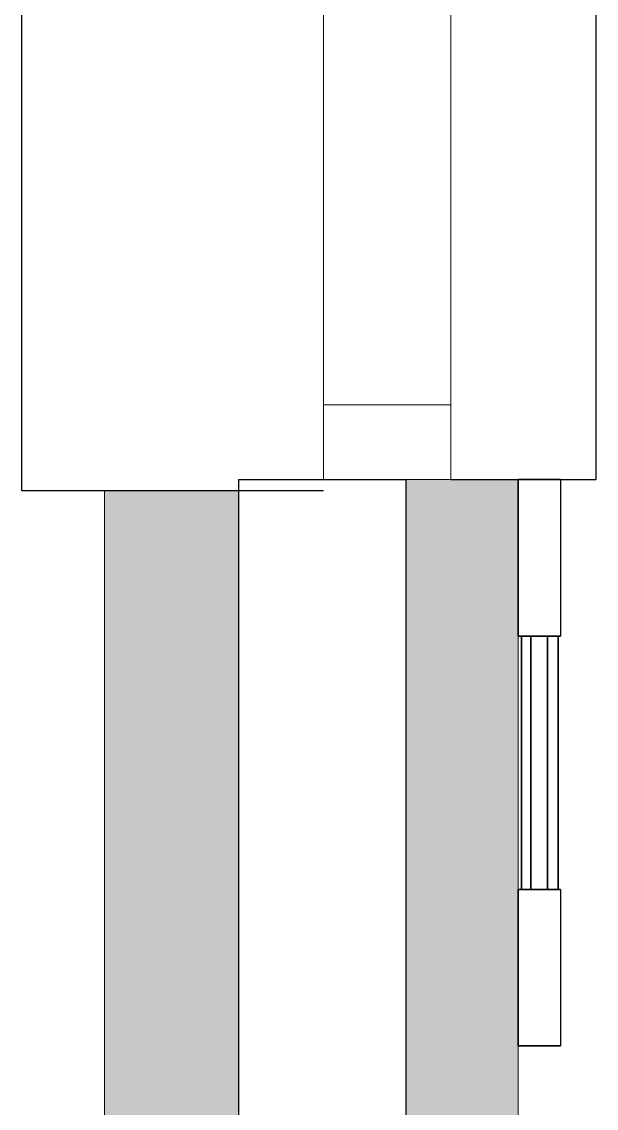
# Model space of a CAD drawing. Header units: millimetres. Extents: x 0 to 59350, y 0 to 29700.
# Drawn here: x 18443.5 to 18700.5, y 7911.7 to 8398.1 of the extents above; entities that cross this region are included whole.
import ezdxf

# ---------------------------------------------------------------- set-up
doc = ezdxf.new("R2010")
doc.units = ezdxf.units.MM
doc.linetypes.add('PUNKT2_S9', pattern=[1, 0, -1])
doc.layers.add('Standard', color=7, linetype='Continuous', lineweight=25)

msp = doc.modelspace()

# ---------------------------------------------------------------- hatches: boundary and pattern name
at = {"layer": 'Standard', "linetype": 'PUNKT2_S9', "lineweight": 18}
h = msp.add_hatch(color=59, dxfattribs=at)
h.paths.add_polyline_path([(18665.49, 11333.12), (18665.49, 14538.12), (18615.49, 14488.12), (18615.49, 11333.12)])
h.paths.add_polyline_path([(18665.49, 7538.12), (18665.49, 8193.12), (18615.49, 8193.12), (18615.49, 7588.12)])
h.paths.add_polyline_path([(18615.49, 10778.12), (18615.49, 8748.12), (18665.49, 8748.12), (18665.49, 10778.12)])
h = msp.add_hatch(color=9, dxfattribs=at)
h.paths.add_polyline_path([(18540.49, 11338.12), (18540.49, 14413.12), (18480.49, 14353.12), (18480.49, 11338.12)])
h.paths.add_polyline_path([(18540.49, 8753.12), (18540.49, 10773.12), (18480.49, 10773.12), (18480.49, 8753.12)])
h.paths.add_polyline_path([(18540.49, 7663.12), (18540.49, 8188.12), (18480.49, 8188.12), (18480.49, 7723.12)])

# ---------------------------------------------------------------- linework, layer by layer
at = {"layer": 'Standard', "color": 51, "linetype": 'Continuous', "lineweight": -3}
for p, q in [((18443.49, 8188.12), (18443.49, 8753.12)), ((18540.49, 8193.12), (18578.49, 8193.12)), ((18540.49, 8193.12), (18540.49, 8188.12)), ((18578.49, 8193.12), (18597.99, 8193.12)), ((18480.49, 8188.12), (18443.49, 8188.12)), ((18578.49, 8188.12), (18480.49, 8188.12)), ((18540.49, 8188.12), (18540.49, 7663.12))]:
    msp.add_line(p, q, dxfattribs=at)
at = {"layer": 'Standard', "color": 2, "linetype": 'Continuous', "lineweight": 18}
for p, q in [((18578.49, 8193.12), (18578.49, 8748.12)), ((18635.49, 8193.12), (18635.49, 8748.12)), ((18635.49, 8226.62), (18578.49, 8226.62)), ((18578.49, 8226.62), (18578.49, 8193.12)), ((18635.49, 8193.12), (18635.49, 8226.62)), ((18578.49, 8193.12), (18635.49, 8193.12))]:
    msp.add_line(p, q, dxfattribs=at)
at = {"layer": 'Standard', "color": 117, "linetype": 'Continuous', "lineweight": -3}
for p, q in [((18700.49, 8193.12), (18700.49, 8748.12)), ((18635.49, 8193.12), (18700.49, 8193.12))]:
    msp.add_line(p, q, dxfattribs=at)
at = {"layer": 'Standard', "color": 7, "linetype": 'Continuous', "lineweight": -3}
for p in [(18597.99, 8193.12), (18615.49, 7588.12)]:
    msp.add_line(p, (18615.49, 8193.12), dxfattribs=at)
at = {"layer": 'Standard', "color": 36, "linetype": 'Continuous', "lineweight": 18}
for p, q in [((18615.49, 8193.12), (18635.49, 8193.12)), ((18615.49, 8193.12), (18615.49, 7588.12)), ((18635.49, 8193.12), (18665.49, 8193.12)), ((18665.49, 7648.12), (18665.49, 8193.12))]:
    msp.add_line(p, q, dxfattribs=at)
at = {"layer": 'Standard', "color": 16, "linetype": 'Continuous', "lineweight": -3}
for p, q in [((18665.49, 8193.12), (18684.49, 8193.12)), ((18684.49, 8193.12), (18665.49, 8193.12)), ((18665.49, 8123.12), (18665.49, 8193.12)), ((18665.49, 8193.12), (18665.49, 8123.12)), ((18684.49, 8193.12), (18684.49, 8123.12)), ((18684.49, 8193.12), (18684.49, 8123.12)), ((18684.49, 8123.12), (18665.49, 8123.12)), ((18665.49, 8123.12), (18684.49, 8123.12)), ((18683.49, 8123.12), (18666.99, 8123.12)), ((18666.99, 8123.12), (18666.99, 8009.62)), ((18666.99, 8009.62), (18666.99, 8123.12)), ((18666.99, 8123.12), (18683.49, 8123.12)), ((18683.49, 8123.12), (18666.99, 8123.12)), ((18666.99, 8123.12), (18666.99, 8009.62)), ((18666.99, 8009.62), (18666.99, 8123.12)), ((18666.99, 8123.12), (18683.49, 8123.12)), ((18683.49, 8009.62), (18683.49, 8123.12)), ((18683.49, 8123.12), (18683.49, 8009.62)), ((18683.49, 8009.62), (18683.49, 8123.12)), ((18683.49, 8123.12), (18683.49, 8009.62)), ((18665.49, 8009.62), (18684.49, 8009.62)), ((18684.49, 8009.62), (18665.49, 8009.62)), ((18665.49, 7939.62), (18665.49, 8009.62)), ((18665.49, 8009.62), (18665.49, 7939.62)), ((18666.99, 8009.62), (18683.49, 8009.62)), ((18683.49, 8009.62), (18666.99, 8009.62)), ((18666.99, 8009.62), (18683.49, 8009.62)), ((18683.49, 8009.62), (18666.99, 8009.62)), ((18684.49, 8009.62), (18684.49, 7939.62)), ((18684.49, 8009.62), (18684.49, 7939.62)), ((18684.49, 7939.62), (18665.49, 7939.62)), ((18665.49, 7939.62), (18684.49, 7939.62))]:
    msp.add_line(p, q, dxfattribs=at)
at = {"layer": 'Standard', "color": 253, "linetype": 'Continuous', "lineweight": 18}
for p, q in [((18480.49, 8188.12), (18480.49, 7723.12)), ((18480.49, 8188.12), (18540.49, 8188.12)), ((18540.49, 7663.12), (18540.49, 8188.12))]:
    msp.add_line(p, q, dxfattribs=at)
at = {"layer": 'Standard', "color": 14, "linetype": 'Continuous', "lineweight": -3}
for p, q in [((18671.24, 8009.62), (18671.24, 8123.12)), ((18671.24, 8123.12), (18671.24, 8009.62)), ((18678.74, 8123.12), (18671.24, 8123.12)), ((18671.24, 8123.12), (18678.74, 8123.12)), ((18678.74, 8123.12), (18678.74, 8009.62)), ((18678.74, 8009.62), (18678.74, 8123.12)), ((18671.24, 8009.62), (18678.74, 8009.62)), ((18671.24, 8009.62), (18678.74, 8009.62))]:
    msp.add_line(p, q, dxfattribs=at)

doc.saveas('drawing.dxf')
